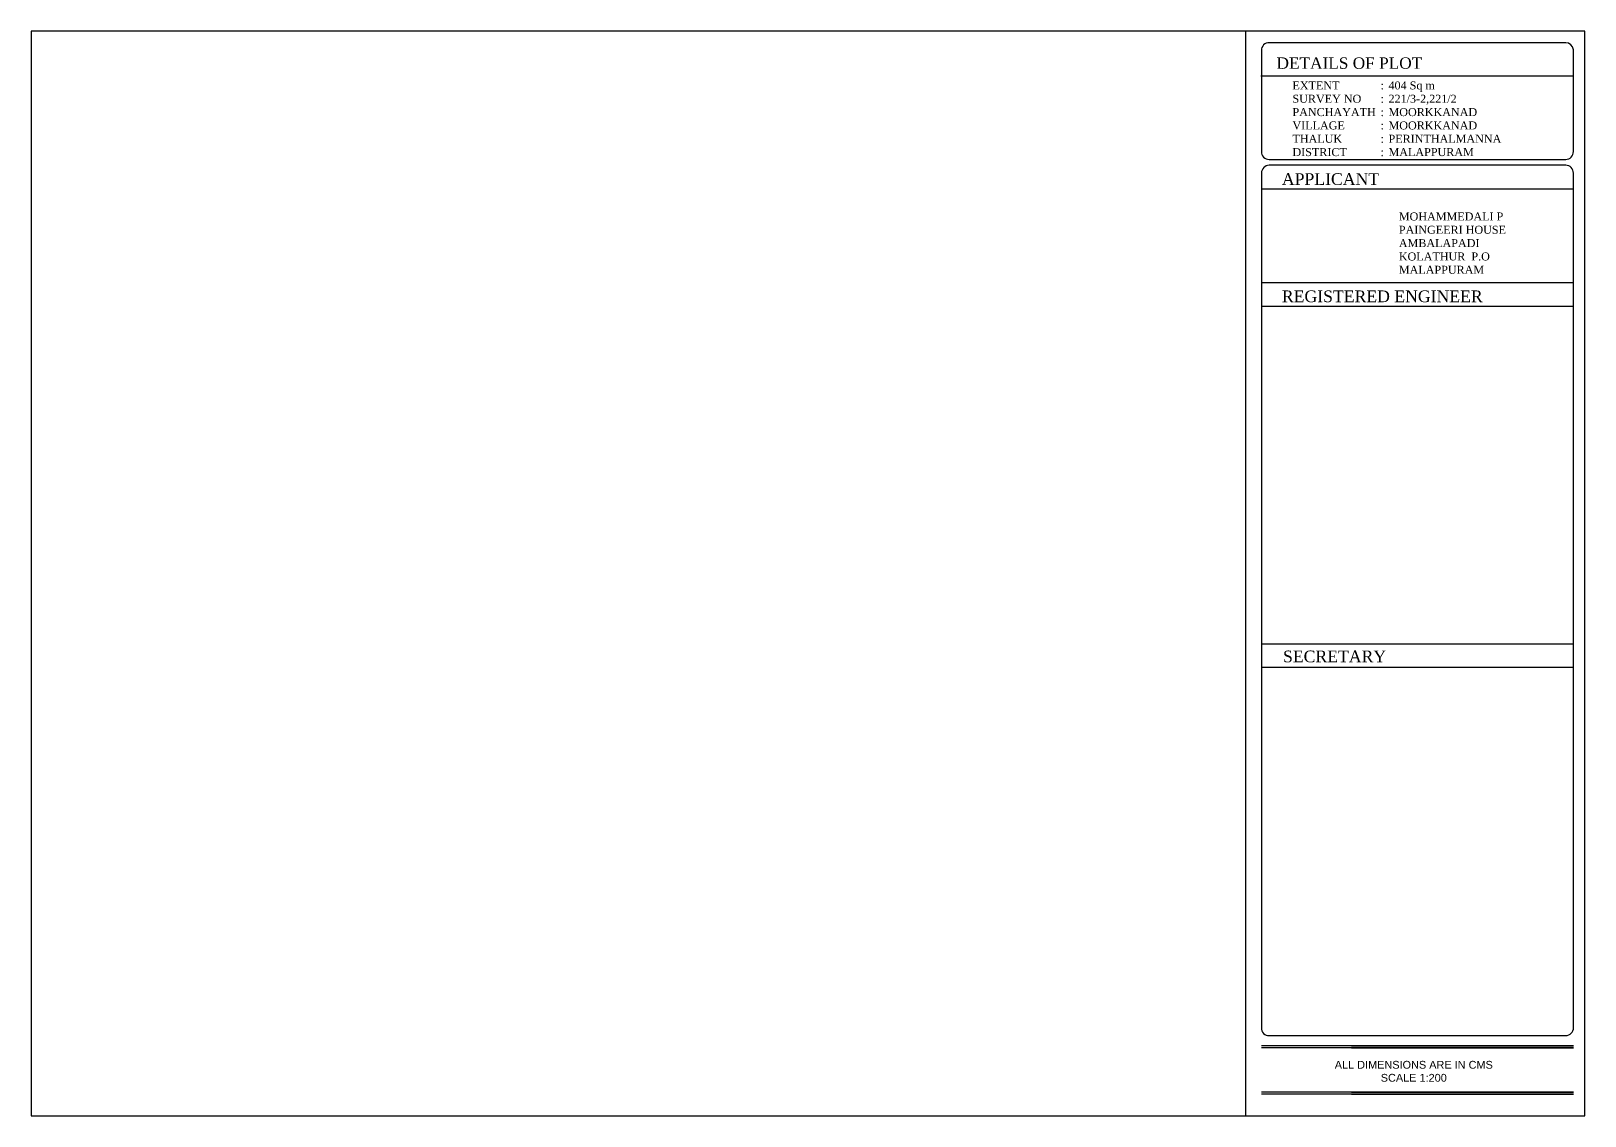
# Model space of a CAD drawing. Header units: metres. Extents: x 3996 to 16803, y -1642 to 12107.
# Drawn here: x 6829 to 6988, y 1808.8 to 1919.8 of the extents above; entities that cross this region are included whole.
import ezdxf

# ---------------------------------------------------------------- set-up
doc = ezdxf.new("R2010")
doc.units = ezdxf.units.M
doc.styles.add('SA', font='times.ttf')
doc.styles.get("Standard").update_dxf_attribs({"font": 'arial.ttf'})
doc.styles.add('style1', font='romand.shx', dxfattribs={"height": 5})

msp = doc.modelspace()

# ---------------------------------------------------------------- linework, layer by layer
for p, q in [((6953.24911, 1919.80025), (6953.24911, 1808.79275)), ((6954.82597, 1915.22644), (6986.79544, 1915.22644)), ((6954.87279, 1915.22644), (6986.72879, 1915.22644)), ((6985.99375, 1906.06918), (6955.66975, 1906.06918)), ((6954.87322, 1903.65625), (6986.79322, 1903.65625)), ((6954.87322, 1891.65949), (6986.79322, 1891.65949)), ((6986.79175, 1880.79652), (6986.79322, 1880.79652)), ((6954.87322, 1857.11314), (6986.14459, 1857.11314)), ((6954.87322, 1857.11314), (6986.79322, 1857.11314)), ((6954.87322, 1854.70022), (6986.79322, 1854.70022)), ((6986.79322, 1815.97277), (6954.87322, 1815.97277)), ((6986.79322, 1815.77327), (6954.87322, 1815.77327)), ((6964.09092, 1815.97277), (6986.79322, 1815.97277)), ((6964.09092, 1815.77327), (6986.79322, 1815.77327)), ((6986.79322, 1811.21416), (6954.87322, 1811.21416)), ((6986.79322, 1811.01466), (6954.87322, 1811.01466)), ((6964.09092, 1811.21416), (6986.79322, 1811.21416)), ((6964.09092, 1811.21416), (6986.79322, 1811.21416)), ((6964.09092, 1811.01466), (6986.79322, 1811.01466)), ((6964.09092, 1811.01466), (6986.79322, 1811.01466))]:
    msp.add_line(p, q)
at = {"ltscale": 0.1}
msp.add_line((6954.87175, 1894.07242), (6986.79175, 1894.07242), dxfattribs=at)
at = {"color": 0}
msp.add_lwpolyline([(6829.04611, 1808.79275), (6987.96211, 1808.79275), (6987.96211, 1919.80025), (6829.04611, 1919.80025)], close=True, dxfattribs=at)
for points in [[(6986.79175, 1917.89247, 0.384715056), (6985.99788, 1918.60941), (6955.67388, 1918.60941, 0.426368148), (6954.87588, 1917.81141), (6954.87588, 1917.57044)], [(6954.87175, 1915.22644), (6954.87175, 1907.96136), (6954.87175, 1907.46568, 0.426368148), (6955.66975, 1906.66768), (6985.99375, 1906.66768, 0.414213562), (6986.79175, 1907.46568), (6986.79175, 1907.96136), (6986.79175, 1917.89247)], [(6986.79175, 1857.11314), (6986.79175, 1905.27118, 0.414213562), (6985.99375, 1906.06918), (6955.66975, 1906.06918, 0.386735457), (6954.87175, 1905.27118), (6954.87175, 1857.11314, 0.028820889), (6954.87322, 1857.02478, 0.028820889)], [(6986.79175, 1894.82196, 0.015191494), (6986.79322, 1894.87042)], [(6955.63891, 1894.07242, 0.010330196), (6955.67122, 1894.07242), (6985.99522, 1894.07242)], [(6954.87322, 1865.97465), (6954.87322, 1817.81661, 0.438417056), (6955.67122, 1817.01861), (6985.99522, 1817.01861, 0.414213562), (6986.79322, 1817.81661), (6986.79322, 1865.97465, 0.015191494), (6986.79175, 1866.0231)]]:
    msp.add_lwpolyline(points, format="xyb")
for points in [[(6954.87322, 1917.57044), (6954.87322, 1907.39891)], [(6954.87322, 1915.55952), (6954.87322, 1907.39891)]]:
    msp.add_lwpolyline(points)

# ---------------------------------------------------------------- texts
at = {"attachment_point": 1}
for s, insert, char_height, width, style in [('{\\fTimes New Roman|b0|i0|c0|p18;DETAILS OF PLOT}', (6956.41917, 1917.10681), 1.1685, 88.8240763, 'SA'), ('{\\fTimes New Roman|b0|i0|c0|p18;APPLICANT}', (6956.96843, 1905.25373), 1.197, 11.9095927, 'style1'), ('\\PMOHAMMEDALI P\\PPAINGEERI HOUSE\\PAMBALAPADI\\PKOLATHUR  P.O\\PMALAPPURAM', (6968.93227, 1902.60581), 0.8185708, 23.5570892, 'SA'), ('{\\fTimes New Roman|b0|i0|c0|p18;REGISTERED ENGINEER}', (6956.96843, 1893.25697), 1.197, 34.0946074, 'style1'), ('{\\fTimes New Roman|b0|i0|c0|p18;SECRETARY}', (6957.08456, 1856.40908), 1.197, 34.0946074, 'style1')]:
    msp.add_mtext(s, dxfattribs=dict(at, insert=insert, char_height=char_height, width=width, style=style))
at = {"color": 240, "true_color": 0xed1f24, "insert": (6958.05169, 1914.64817), "char_height": 0.8185708, "width": 23.5570892, "attachment_point": 1, "style": 'SA'}
msp.add_mtext('\\pxt10,11,12;{\\C256;EXTENT^I^I:^I404 Sq m\\P\\pt11,12;SURVEY NO^I:^I\\A1;221/3-2,221/2 \\A0;^I\\A1;\\P\\A0;PANCHAYATH ^I:^I\\A1;MOORKKANAD \\A0;VILLAGE^I:^I\\A1;MOORKKANAD \\A0; \\P\\pt10,11,12;THALUK^I^I:^IPERINTHALMANNA\\PDISTRICT^I^I:^IMALAPPURAM}', dxfattribs=at)
at = {"insert": (6958.27684, 1814.42591), "char_height": 0.798, "width": 24.3634827, "attachment_point": 1}
msp.add_mtext('\\pxqc;ALL DIMENSIONS ARE IN CMS\\PSCALE 1:200', dxfattribs=at)

doc.saveas('drawing.dxf')
